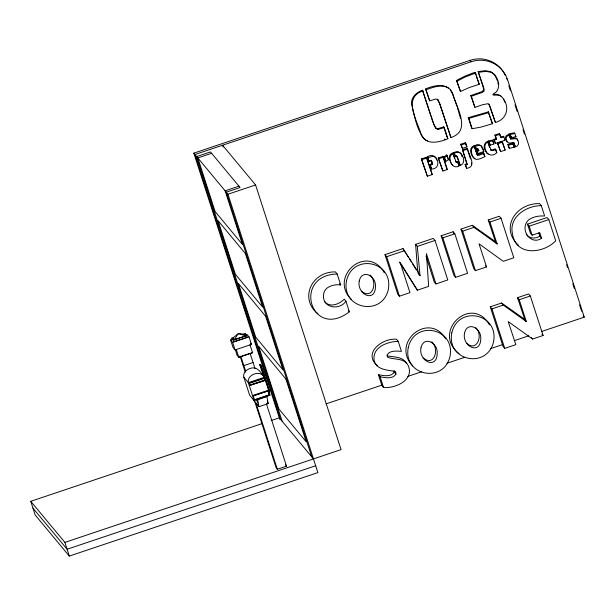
<?xml version="1.0" encoding="UTF-8"?>
<svg xmlns="http://www.w3.org/2000/svg" width="615" height="615" viewBox="0 0 615 615"><rect width="100%" height="100%" fill="white"/><g stroke="black" fill="none" stroke-linecap="round" stroke-linejoin="round"><path stroke-width="0.92" d="M471.474 164.09L471.528 163.006M432.053 163.575L430.954 160.169L431.991 161.353L432.622 164.259L430.392 165.381L429.824 164.697L432.053 163.575L432.622 164.259M466.7 163.651L462.58 149.868L467.077 148.353L467.646 149.045C468.522 154.626 477.448 166.911 466.677 168.333L465.094 164.513L466.7 163.651L467.269 164.336L465.663 165.197L465.094 164.513M467.269 164.336L462.58 149.868M493.291 94.326L496.905 94.349L500.272 95.448C510.173 103.935 508.782 118.587 495.444 122.5L489.448 104.811L488.079 103.704L482.952 104.627L474.918 107.325L470.775 95.563L481.753 91.72L483.244 90.574L483.621 89.121L483.044 86.707L478.163 71.578L485.396 70.687L490.824 71.701L494.675 74.607L497.52 80.996M470.775 95.563L471.344 96.248L482.321 92.404L483.813 91.258L484.197 89.805L483.613 87.392L478.163 71.578M378.371 374.627L380.078 376.688C385.021 377.841 392.862 379.286 395.922 374.12L395.806 372.836L394.1 370.784L394.215 372.06C391.155 377.233 383.314 375.788 378.371 374.627L381.869 385.459L383.576 387.512C395.414 388.657 414.679 379.878 408.129 365.402C404.255 357.722 394.284 359.983 387.734 357.292L387.05 354.986C389.764 350.135 396.798 351.05 401.441 351.373L398.189 341.317L396.483 339.265C382.73 337.712 362.204 353.164 377.541 365.717M234.446 339.618L237.821 334.206L239.05 333.791L245.6 335.875L234.446 339.618L233.07 337.958L237.674 334.022L238.897 333.607L244.217 334.214L245.6 335.875M444.076 156.863L446.705 154.988L447.274 155.672L448.573 159.7L445.867 161.33L444.076 156.863L445.867 161.33M444.645 157.548L447.274 155.672M324.543 301.588C329.817 308.03 339.465 304.24 344.231 299.167L345.938 301.219C339.372 310.813 322.36 307.961 323.505 295.139A9.556 9.394 -39.7 0 1 327.226 287.943C331.062 285.237 336.074 284.23 340.695 284.968L337.143 273.975L335.436 271.922C312.013 271.261 298.798 298.321 317.824 313.796M345.938 301.219L349.366 311.82C311.244 340.833 291.602 275.389 337.143 273.975M453.393 153.665C445.86 155.726 451.894 171.047 459.182 165.743L458.083 162.337L456.937 162.644L455.984 161.599L452.825 152.981C446.774 154.588 450.088 162.299 452.74 165.504M460.189 165.35L457.606 157.44L456.607 155.926L460.189 165.35C467.8 163.236 461.627 148.115 454.4 153.281L453.832 152.589C457.506 150.406 461.988 152.266 462.165 156.856M496.782 152.628C488.656 160.961 478.939 145.517 487.572 141.312L491.27 150.606L493.222 150.537L495.767 149.491L496.782 152.628L495.452 149.591M456.576 80.434L464.594 76.298L472.52 73.154L475.026 72.393L475.595 73.077L479.216 84.293L469.26 87.561L460.489 91.466L456.576 80.434L460.489 91.466M457.145 81.118L465.163 76.983L475.595 73.077M516.623 138.636L510.781 139.09L508.743 134.178L505.999 136.038L505.484 137.522L505.738 139.328L507.106 141.896M509.312 134.862L506.568 136.722L506.053 138.206L506.929 141.604L508.836 143.126L513.856 142.511L515.393 146.839C519.967 145.901 518.983 140.151 516.054 137.952L510.212 138.406L510.781 139.09M423.059 90.882C402.225 97.493 417.516 120.971 420.968 134.032C425.088 145.67 439.156 142.557 447.897 138.706L444.291 127.559L438.026 129.465L435.997 128.42L433.936 124.299L422.49 90.197C416.47 92.373 410.589 97.554 411.62 104.558C414.81 116.366 416.524 130.134 424.911 139.536M450.91 137.529C471.743 130.926 456.453 107.448 453.001 94.387C448.912 82.264 434.613 84.839 425.511 89.021L429.677 100.852L435.981 98.938L438.049 99.968L440.017 104.043L450.91 137.529L439.448 103.358L437.48 99.284L438.049 99.968M488.141 141.996C482.837 143.587 485.174 150.029 487.149 153.412M484.897 156.594C481.599 158.124 475.756 161.637 473.173 157.309C471.536 153.965 469.36 147.984 474.488 146.585L477.286 155.018L478.77 155.334L483.89 153.481L484.897 156.594L484.328 155.91M474.488 146.585L473.919 145.901C468.146 147.646 470.905 156.541 474.941 158.616M444.291 127.559L443.723 126.874L437.457 128.781L435.42 127.736L433.36 123.615M490.278 145.109L493.883 143.979L492.869 140.843L492.3 140.159L488.579 140.92L490.278 145.109L488.579 140.92M483.89 153.481L483.321 152.797L477.232 154.734L473.919 145.901M518.545 245.408C499.311 227.55 516.369 202.95 539.586 203.603L541.292 205.656L544.644 216.042C539.24 215.604 533.428 216.549 528.923 219.693A10.017 9.848 -39.7 0 0 525.441 225.105C522.865 234.223 532.782 244.624 541.569 238.266L539.862 236.214C535.557 238.835 529.2 238.889 526.209 234.277M425.511 89.021L426.08 89.705C433.129 87.361 441.524 83.825 448.473 88.122M488.272 111.915L468.276 117.665L471.62 128.02L472.189 128.704L480.607 127.197L492.446 123.746L488.272 111.915L492.446 123.746M488.84 112.599L468.845 118.349L468.276 117.665M279.863 419.538L193.825 153.143L470.006 60.385A29.197 28.705 -39.7 0 1 505.076 74.999M541.5 331.523L584.25 317.163L507.606 79.865A29.197 28.705 -39.7 0 0 471.144 61.761L194.963 154.511L280.448 419.199M211.614 153.296L197.807 157.94L215.127 211.56L242.433 244.424L225.121 190.804L238.928 186.168M193.825 153.143L227.965 194.225L255.579 184.954L341.071 449.634L64.89 542.392L30.75 501.31L262.013 423.635M460.758 144.248L465.263 142.734L465.832 143.418L466.954 146.893L462.449 148.407L460.758 144.248L462.449 148.407M461.327 144.932L465.832 143.418M421.429 158.924L426.295 157.294L426.864 157.978L432.23 174.575L427.363 176.213L421.429 158.924L427.363 176.213M431.522 160.853L429.086 161.322L427.317 156.948C436.604 150.206 443.33 168.71 431.584 169.071L429.824 164.697M421.998 159.616L426.864 157.978M427.317 156.948L427.886 157.632L432.952 156.318L435.735 157.425M496.059 138.621L494.906 135.054L499.411 133.54L501.133 137.798L503.862 136.884L504.961 140.281L495.444 143.48L493.776 139.39L496.059 138.621L496.628 139.305L494.345 140.074L493.776 139.39M494.906 135.054L495.475 135.738L499.98 134.224M428.517 160.638L429.101 160.446M478.854 150.76L478.024 149.114L476.479 149.261L475.91 148.576L474.926 145.509C479.546 142.619 483.482 146.985 483.797 151.536L477.863 153.527L476.587 150.652L478.286 150.075L478.854 150.76L477.155 151.336L476.587 150.652M438.318 158.017L442.823 156.502L443.392 157.186L447.366 169.494L442.869 171.008L438.318 158.017L442.869 171.008M474.926 145.509L475.495 146.193L479.17 145.332L481.191 145.886L482.921 149.883M438.887 158.701L443.392 157.186M463.149 150.552L467.646 149.045M510.819 137.091L511.388 137.775L515.97 136.53L514.409 132.755L509.758 133.809L510.819 137.091L511.619 136.822M453.832 152.589L455.269 155.879M454.931 155.995L455.5 156.679L457.176 156.61M497.474 142.988L501.971 141.481L502.54 142.165L505.107 150.098L500.602 151.613L497.474 142.988L500.602 151.613M498.042 143.672L502.54 142.165M458.083 162.337L457.514 161.653L455.838 161.737L455.415 160.915M512.741 143.21L507.867 144.579L508.866 147.669L509.435 148.353L514.378 147.2L512.741 143.21L513.54 145.694M513.31 143.895L508.436 145.263L507.867 144.579M435.927 283.946L426.456 253.657L428.647 286.39L417.37 290.172L400.173 262.49L409.974 292.655L399.45 296.192L397.744 294.139L384.982 254.641L402.956 248.598L417.07 270.277L420.03 275.728L417.308 246.407L415.602 244.355L433.298 238.412L435.005 240.465L447.766 279.963L435.927 283.946L434.221 281.885L425.995 255.994M441.132 235.783L453.14 231.747L454.846 233.8L467.608 273.306L455.6 277.334L453.893 275.282L441.132 235.783L442.838 237.836L455.6 277.334M460.973 229.118L472.312 225.313L493.576 240.334L497.066 243.901L489.94 222.015L488.233 219.962L499.342 216.234L501.048 218.287L513.809 257.785L503.278 261.321L479.024 243.817L486.55 266.941L475.441 270.669L473.735 268.617L460.973 229.118L462.68 231.171L475.441 270.669M384.982 254.641L386.689 256.693L404.662 250.659M417.308 246.407L435.005 240.465M442.838 237.836L454.846 233.8M462.68 231.171L474.019 227.365L497.066 243.901M489.94 222.015L501.048 218.287M541.569 238.266L539.747 232.616L532.106 235.184L530.399 233.131L527.486 224.121L547.135 217.525L548.841 219.578L555.706 240.842C543.253 253.818 515.562 256.463 512.456 233.723C508.62 217.003 526.478 205.548 541.292 205.656M527.486 224.121L529.192 226.174L548.841 219.578M495.359 241.841L497.174 243.863M243.402 334.283L245.185 333.684L247.315 337.174L233.969 341.656L231.832 338.165L233.615 337.566M245.285 335.029L247.007 334.452L249.037 336.889L251.466 344.415L235.061 349.927L233.039 347.49L230.602 339.957L233.193 339.088M231.832 338.165L233.485 340.149L246.83 335.667M230.602 339.957L232.631 342.401L249.037 336.889M241.726 356.177L250.097 353.364L255.048 368.708M250.451 343.201L251.466 344.415L249.99 344.861L252.611 352.71L238.797 357.346L237.09 355.293L235.453 350.043M253.042 362.496L243.84 365.587L242.702 364.218M264.104 377.233L259.699 364.68L260.276 364.48L261.267 365.679L269.601 391.824L269.039 390.517M259.699 364.68L260.699 365.871L261.267 365.679M261.175 369.238L261.752 369.046L262.321 369.73L268.963 390.294M261.744 369.923L262.321 369.73M264.381 377.287L248.36 382.661L243.809 377.187C242.633 372.767 246.992 369.046 250.951 368.216C257.547 366.063 261.129 373.113 264.381 377.287C260.929 369.546 246.569 374.458 248.36 382.661L254.156 400.596L270.17 395.214L260.699 365.871M249.575 384.191L249.09 383.03L264.004 378.017L264.965 380.454L249.944 385.336L264.965 380.454M249.09 383.03L249.375 383.368L264.289 378.363M249.206 385.282L265.226 379.901M490.263 306.824L501.594 303.018L522.865 318.04L526.355 321.607L519.221 299.72L517.515 297.668L528.631 293.939L530.338 295.992L543.099 335.49L532.567 339.026L508.198 321.56L515.839 344.646L504.723 348.382L503.016 346.322L490.263 306.824L491.969 308.876L504.723 348.382M491.969 308.876L503.301 305.071L526.355 321.607M519.221 299.72L530.338 295.992M268.24 390.033L268.809 389.841M252.534 395.583L268.555 390.202M269.239 390.356L268.663 390.548L269.039 391.901M254.072 395.56L268.102 390.848L269.439 394.853L254.533 399.865L269.439 394.853M268.178 390.932L253.196 395.86L254.533 399.865M256.601 399.419L258.961 406.723L257.723 399.65L266.925 396.552L268.171 403.625L258.961 406.723L253.68 400.365L253.088 398.543M524.649 319.546L526.463 321.568M271.115 420.575L279.31 417.823L313.45 458.905M325.927 403.924L382.322 384.982M407.791 376.426L421.436 371.844M446.905 363.296L464.187 357.492M490.562 348.628L502.386 344.661M514.209 340.687L528.769 335.798M254.818 401.733L276.189 467.892L277.327 469.26L286.529 466.17L266.333 403.64M315.664 465.755L67.104 549.233L32.964 508.151M30.75 501.31L35.17 515.001L69.311 556.083L317.87 472.597L227.965 194.225M250.935 353.148L252.611 352.71M509.758 133.809L510.327 134.493L514.978 133.44M489.148 141.604L492.869 140.843M478.731 72.263L485.965 71.371L491.393 72.386C497.858 75.929 501.233 85.846 496.297 91.919C487.603 97.6 497.935 93.419 500.848 96.132M398.189 341.317C388.088 341.709 373.497 346.376 373.966 358.714C374.527 369.507 386.727 369.999 394.715 371.322L395.806 372.836M387.066 355.908C393.7 357.215 402.733 356.316 406.423 363.35M425.749 139.959L427.417 140.804M487.249 153.435L488.187 153.988M459.036 353.602C431.077 331.831 471.574 293.893 489.54 324.881M466.716 343.378C477.132 352.533 483.528 334.583 475.687 327.703M361.436 291.195C372.667 300.435 377.948 281.993 370.015 274.982M423.182 357.999C434.405 367.247 439.687 348.797 431.753 341.794M351.657 299.743C328.618 277.634 364.787 244.401 383.26 270.769M412.773 365.887C390.264 342.67 429.009 310.767 445.667 338.865M506.468 78.497L507.606 79.865M470.006 60.385L471.144 61.761M479.216 84.293L476.417 76.706M483.244 90.574L483.813 91.258M515.401 135.846L515.97 136.53M495.444 122.5L488.879 104.127M515.393 146.839L513.556 142.242M513.809 146.516L514.378 147.2M503.862 136.884L503.293 136.199L500.564 137.114L499.411 133.54M504.392 139.597L504.961 140.281M505.107 150.098L502.263 142.357M493.883 143.979L492.3 140.159M495.767 149.491L495.198 148.807L492.653 149.852L490.701 149.922L491.27 150.606M483.229 150.852L483.797 151.536M478.024 149.114L477.455 148.43L478.286 150.075M476.979 148.284L477.548 148.968M477.232 154.734L477.801 155.426M466.385 146.209L466.954 146.893M447.328 138.021L447.897 138.706M437.457 128.781L438.026 129.465M435.42 127.736L435.997 128.42M444.645 139.005L445.214 139.69M456.099 155.68L456.668 156.371M456.368 161.96L456.937 162.644M458.613 165.058L459.182 165.743M455.838 161.737L456.407 162.422M458.275 165.174L458.844 165.858M583.112 315.795L584.25 317.163M448.004 159.016L448.573 159.7M446.798 168.81L447.366 169.494M432.23 174.575L426.295 157.294M472.312 225.313L474.019 227.365M485.412 265.572L486.55 266.941M541.961 334.122L543.099 335.49M531.429 337.658L532.567 339.026M501.594 303.018L503.301 305.071M420.03 275.728L418.323 273.667L417.385 267.425L415.602 244.355M417.37 290.172L399.335 262.005M339.557 283.6L340.695 284.968M255.579 184.954L222.576 145.24L223.168 147.062M348.228 310.452L349.366 311.82M394.215 372.06L395.922 374.12M254.156 400.596L249.605 395.122L243.809 377.187M285.391 464.802L286.529 466.17M402.956 248.598L405.938 253.311M406.93 254.879L408.414 257.231M409.405 258.807L411.397 261.944M412.388 263.512L416.286 269.9M450.38 90.036L452.432 93.703L457.083 106.579M383.591 271.415L384.267 272.699M503.531 99.176L505 102.397M516.954 138.905L517.722 140.681M435.751 157.578L436.788 160.108M524.756 319.516L517.515 297.668M495.467 241.803L488.233 219.962M430.954 116.366L433.06 122.708M508.828 85.793L510.296 90.359M515.016 104.965L517.077 111.353M522.973 129.604L524.449 134.17M566.607 264.681L567.491 267.425M572.796 283.853L574.272 288.412M579.576 304.84L581.636 311.228M510.327 134.493L511.388 137.775M508.743 134.178L509.72 137.207M538.817 232.985L539.862 236.214M508.436 145.263L509.435 148.353M529.192 226.174L532.106 235.184M475.026 72.393L475.856 74.984M495.475 135.738L496.628 139.305M494.345 140.074L495.444 143.48M487.572 141.312L489.609 147.615M471.344 96.248L474.918 107.325M483.321 152.797L484.074 155.134M468.845 118.349L472.189 128.704M475.495 146.193L476.479 149.261M477.155 151.336L477.863 153.527M465.263 142.734L466.109 145.34M467.077 148.353L470.483 158.893M465.663 165.197L466.677 168.333M457.514 161.653L458.336 164.205M454.4 153.281L455.5 156.679M452.825 152.981L454.577 158.401M443.723 126.874L447.051 137.168M426.08 89.705L429.677 100.852M446.705 154.988L447.743 158.209M422.49 90.197L430.646 115.459M442.823 156.502L446.513 167.933M453.14 231.747L453.716 233.546M427.886 157.632L429.086 161.322M430.392 165.381L431.584 169.071M386.689 256.693L399.45 296.192M380.078 376.688L383.576 387.512M311.743 456.853L226.258 192.172L240.065 187.537L210.476 151.928L196.669 156.571L282.154 421.252M264.004 378.017L264.857 380.324M268.102 390.848L269.37 394.769M267.287 400.888L268.171 403.625M245.185 333.684L245.669 335.19M245.554 370.907L240.888 356.462L238.797 357.346L236.321 349.451L235.061 349.927L232.631 342.401M255.955 403.102L277.327 469.26M249.375 383.368L250.051 385.459M240.05 356L245.277 372.198M233.485 340.149L233.969 341.656M64.89 542.392L69.311 556.083M457.352 107.502L460.589 118.564M497.843 82.594L498.173 84.194M359.221 281.063C356.654 294.708 375.796 303.403 375.481 285.806C375.727 275.704 361.935 268.678 359.221 281.063M420.96 347.875C418.392 361.512 437.534 370.207 437.219 352.618C437.465 342.517 423.674 335.49 420.96 347.875M464.494 333.253C461.927 346.891 481.076 355.585 480.761 337.996C481.007 327.887 467.216 320.861 464.494 333.253M346.553 280.617C340.91 308.899 381.838 317.063 388.25 289.742C393.854 261.206 352.956 252.865 346.553 280.617M408.291 347.421C402.648 375.711 443.576 383.875 449.988 356.546C455.592 328.01 414.695 319.669 408.291 347.421M451.833 332.8C446.19 361.09 487.118 369.254 493.522 341.925C499.134 313.389 458.237 305.048 451.833 332.8M245.385 253.549L218.071 220.685L235.391 274.305L262.705 307.169L245.385 253.549M265.649 316.302L238.343 283.43L255.656 337.051L282.969 369.923L265.649 316.302M285.921 379.048L258.608 346.184L278.872 408.929L306.185 441.793L285.921 379.048"/></g></svg>
